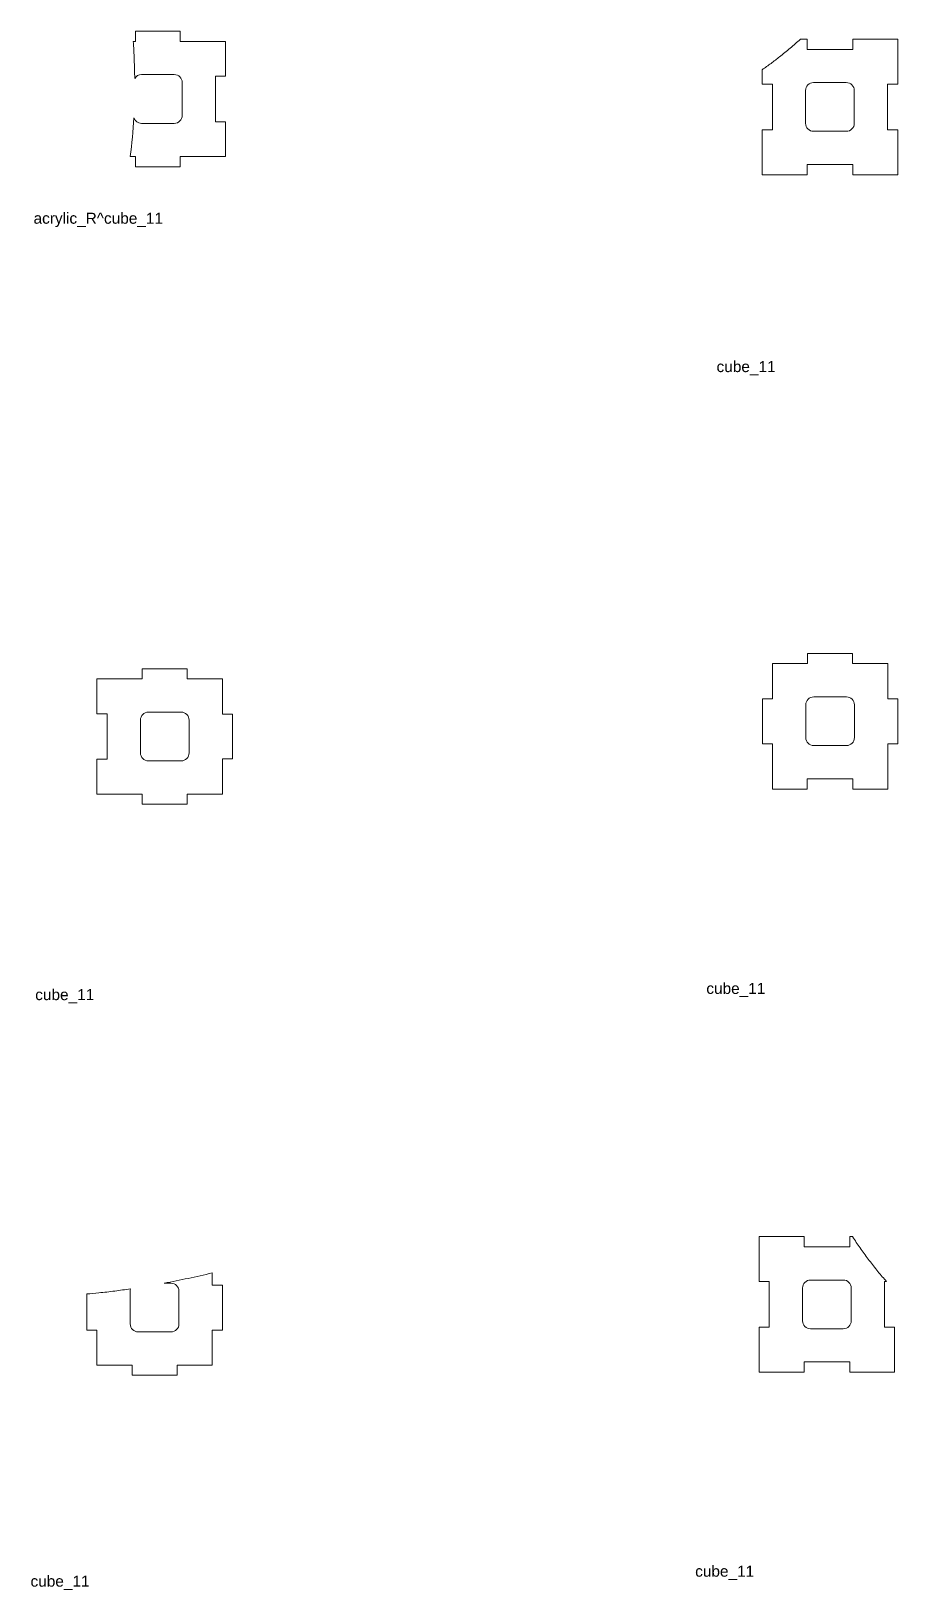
# Model space of a CAD drawing. Header units: inches. Extents: x 3.3 to 14.2, y 1.1 to 20.6.
import ezdxf

# ---------------------------------------------------------------- set-up
doc = ezdxf.new("R2010")
doc.units = ezdxf.units.IN
doc.header["$LTSCALE"] = 0.03937
doc.header["$MEASUREMENT"] = 0

msp = doc.modelspace()

# ---------------------------------------------------------------- linework, layer by layer
at = {"color": 255, "lineweight": 15}
for p, q in [((5.214, 20.6), (4.652, 20.6)), ((4.652, 20.6), (4.652, 20.473)), ((5.214, 20.473), (5.214, 20.6)), ((13.06, 20.5), (12.976, 20.5)), ((13.06, 20.373), (13.06, 20.5)), ((14.193, 20.5), (13.63, 20.5)), ((13.63, 20.5), (13.63, 20.373)), ((14.193, 19.937), (14.193, 20.5)), ((4.652, 20.473), (4.624, 20.473)), ((5.781, 20.473), (5.214, 20.473)), ((5.781, 20.038), (5.781, 20.473)), ((13.63, 20.373), (13.06, 20.373)), ((12.497, 20.118), (12.497, 19.937)), ((4.728, 20.057), (5.138, 20.057)), ((5.238, 19.957), (5.238, 19.547)), ((5.654, 19.467), (5.654, 20.038)), ((5.654, 20.038), (5.781, 20.038)), ((12.497, 19.937), (12.624, 19.937)), ((12.624, 19.937), (12.624, 19.366)), ((13.55, 19.957), (13.14, 19.957)), ((14.066, 19.366), (14.066, 19.937)), ((14.066, 19.937), (14.193, 19.937)), ((13.04, 19.857), (13.04, 19.447)), ((13.65, 19.447), (13.65, 19.857)), ((5.138, 19.447), (4.728, 19.447)), ((5.781, 19.467), (5.654, 19.467)), ((5.781, 19.031), (5.781, 19.467)), ((12.624, 19.366), (12.497, 19.366)), ((12.497, 19.366), (12.497, 18.804)), ((13.14, 19.347), (13.55, 19.347)), ((14.193, 19.366), (14.066, 19.366)), ((14.193, 18.804), (14.193, 19.366)), ((4.586, 19.031), (4.652, 19.031)), ((4.652, 19.031), (4.652, 18.904)), ((5.214, 18.904), (5.214, 19.031)), ((5.214, 19.031), (5.781, 19.031)), ((13.06, 18.804), (13.06, 18.931)), ((13.06, 18.931), (13.63, 18.931)), ((13.63, 18.931), (13.63, 18.804)), ((4.652, 18.904), (5.214, 18.904)), ((12.497, 18.804), (13.06, 18.804)), ((13.63, 18.804), (14.193, 18.804)), ((13.065, 12.685), (12.626, 12.685)), ((12.626, 12.685), (12.626, 12.245)), ((13.628, 12.812), (13.065, 12.812)), ((13.065, 12.812), (13.065, 12.685)), ((13.628, 12.685), (13.628, 12.812)), ((14.068, 12.685), (13.628, 12.685)), ((14.068, 12.245), (14.068, 12.685)), ((4.171, 12.494), (4.171, 12.058)), ((4.737, 12.494), (4.171, 12.494)), ((5.3, 12.621), (4.737, 12.621)), ((4.737, 12.621), (4.737, 12.494)), ((5.3, 12.494), (5.3, 12.621)), ((5.74, 12.494), (5.3, 12.494)), ((5.74, 12.054), (5.74, 12.494)), ((12.626, 12.245), (12.499, 12.245)), ((12.499, 12.245), (12.499, 11.682)), ((13.042, 12.169), (13.042, 11.759)), ((13.552, 12.269), (13.142, 12.269)), ((13.652, 11.759), (13.652, 12.169)), ((14.195, 12.245), (14.068, 12.245)), ((14.195, 11.682), (14.195, 12.245)), ((4.171, 12.058), (4.298, 12.058)), ((4.298, 12.058), (4.298, 11.488)), ((4.714, 11.978), (4.714, 11.568)), ((5.224, 12.078), (4.814, 12.078)), ((5.324, 11.568), (5.324, 11.978)), ((5.867, 12.054), (5.74, 12.054)), ((5.867, 11.492), (5.867, 12.054)), ((12.499, 11.682), (12.626, 11.682)), ((12.626, 11.682), (12.626, 11.116)), ((13.142, 11.659), (13.552, 11.659)), ((14.068, 11.116), (14.068, 11.682)), ((14.068, 11.682), (14.195, 11.682)), ((4.298, 11.488), (4.171, 11.488)), ((4.171, 11.488), (4.171, 11.052)), ((4.814, 11.468), (5.224, 11.468)), ((5.74, 11.052), (5.74, 11.492)), ((5.74, 11.492), (5.867, 11.492)), ((13.061, 11.116), (13.061, 11.243)), ((13.061, 11.243), (13.632, 11.243)), ((13.632, 11.243), (13.632, 11.116)), ((4.171, 11.052), (4.737, 11.052)), ((4.737, 11.052), (4.737, 10.925)), ((4.737, 10.925), (5.3, 10.925)), ((5.3, 10.925), (5.3, 11.052)), ((5.3, 11.052), (5.74, 11.052)), ((12.626, 11.116), (13.061, 11.116)), ((13.632, 11.116), (14.068, 11.116)), ((13.022, 5.514), (12.459, 5.514)), ((12.459, 5.514), (12.459, 4.951)), ((13.022, 5.387), (13.022, 5.514)), ((13.627, 5.514), (13.593, 5.514)), ((13.593, 5.514), (13.593, 5.387)), ((13.593, 5.387), (13.022, 5.387)), ((5.013, 4.931), (5.097, 4.931)), ((5.613, 4.908), (5.613, 5.059)), ((5.74, 4.908), (5.613, 4.908)), ((5.74, 4.345), (5.74, 4.908)), ((12.459, 4.951), (12.586, 4.951)), ((12.586, 4.951), (12.586, 4.38)), ((13.512, 4.971), (13.102, 4.971)), ((14.028, 4.38), (14.028, 4.951)), ((14.028, 4.951), (14.053, 4.951)), ((4.044, 4.796), (4.044, 4.345)), ((4.587, 4.421), (4.587, 4.831)), ((5.197, 4.831), (5.197, 4.421)), ((13.002, 4.871), (13.002, 4.461)), ((13.612, 4.461), (13.612, 4.871)), ((4.044, 4.345), (4.171, 4.345)), ((4.171, 4.345), (4.171, 3.905)), ((5.097, 4.321), (4.687, 4.321)), ((5.613, 3.905), (5.613, 4.345)), ((5.613, 4.345), (5.74, 4.345)), ((12.586, 4.38), (12.459, 4.38)), ((12.459, 4.38), (12.459, 3.818)), ((13.102, 4.361), (13.512, 4.361)), ((14.155, 4.38), (14.028, 4.38)), ((14.155, 3.818), (14.155, 4.38)), ((4.171, 3.905), (4.61, 3.905)), ((4.61, 3.905), (4.61, 3.778)), ((5.173, 3.778), (5.173, 3.905)), ((5.173, 3.905), (5.613, 3.905)), ((13.022, 3.818), (13.022, 3.945)), ((13.022, 3.945), (13.593, 3.945)), ((13.593, 3.945), (13.593, 3.818)), ((4.61, 3.778), (5.173, 3.778)), ((12.459, 3.818), (13.022, 3.818)), ((13.593, 3.818), (14.155, 3.818))]:
    msp.add_line(p, q, dxfattribs=at)
for centre, start, end in [((4.728, 19.957), 90, 148.1131), ((5.138, 19.957), 0, 90), ((13.14, 19.857), 90, 180), ((13.55, 19.857), 0, 90), ((4.728, 19.547), 197.7693, 270), ((5.138, 19.547), 270, 0), ((13.14, 19.447), 180, 270), ((13.55, 19.447), 270, 0), ((13.142, 12.169), 90, 180), ((13.552, 12.169), 0, 90), ((4.814, 11.978), 90, 180), ((5.224, 11.978), 0, 90), ((13.142, 11.759), 180, 270), ((13.552, 11.759), 270, 0), ((4.814, 11.568), 180, 270), ((5.224, 11.568), 270, 0), ((5.097, 4.831), 0, 90), ((13.102, 4.871), 90, 180), ((13.512, 4.871), 0, 90), ((4.687, 4.831), 163.1701, 180), ((4.687, 4.421), 180, 270), ((5.097, 4.421), 270, 0), ((13.102, 4.461), 180, 270), ((13.512, 4.461), 270, 0)]:
    msp.add_arc(centre, 0.1, start, end, dxfattribs=at)
for points, knots in [([(12.976, 20.5), (12.933, 20.462), (12.848, 20.387), (12.725, 20.286), (12.608, 20.197), (12.534, 20.144), (12.497, 20.118)], [-1, -1, -1, -1, -0.7216455, -0.4436175, -0.2217224, 0, 0, 0, 0]), ([(4.624, 20.473), (4.63, 20.396), (4.634, 20.319), (4.64, 20.164), (4.642, 20.087), (4.643, 20.01)], [0, 0, 0, 0, 0.5, 0.5, 1, 1, 1, 1]), ([(14.053, 4.951), (14.05, 4.955), (14.008, 5.003), (13.931, 5.095), (13.824, 5.232), (13.723, 5.371), (13.659, 5.466), (13.627, 5.514)], [-1, -1, -1, -1, -0.976907, -0.732127, -0.487348, -0.243674, 0, 0, 0, 0]), ([(5.613, 5.059), (5.513, 5.036), (5.314, 4.99), (5.113, 4.951), (5.013, 4.931)], [-1, -1, -1, -1, -0.4998528, 0, 0, 0, 0]), ([(4.591, 4.86), (4.525, 4.851), (4.393, 4.832), (4.21, 4.811), (4.094, 4.8), (4.044, 4.796)], [-1, -1, -1, -1, -0.637096, -0.274363, 0, 0, 0, 0])]:
    msp.add_open_spline(points, degree=3, knots=knots, dxfattribs=at)
msp.add_open_spline([(4.633, 19.517), (4.624, 19.354), (4.608, 19.193), (4.586, 19.031)], degree=3, dxfattribs=at)

# ---------------------------------------------------------------- texts
at = {"color": 255, "lineweight": 0, "char_height": 0.1378, "attachment_point": 7, "line_spacing_factor": 0.963855}
for s, insert, width in [('\\fArial;acrylic_R^ cube_11', (3.377, 18.149), 1.70418), ('\\fArial;cube_11', (11.926, 16.294), 0.82926), ('\\fArial;cube_11', (3.398, 8.434), 0.82926), ('\\fArial;cube_11', (11.798, 8.512), 0.82926), ('\\fArial;cube_11', (11.658, 1.218), 0.82926), ('\\fArial;cube_11', (3.339, 1.093), 0.82926)]:
    msp.add_mtext(s, dxfattribs=dict(at, insert=insert, width=width))

doc.saveas('drawing.dxf')
